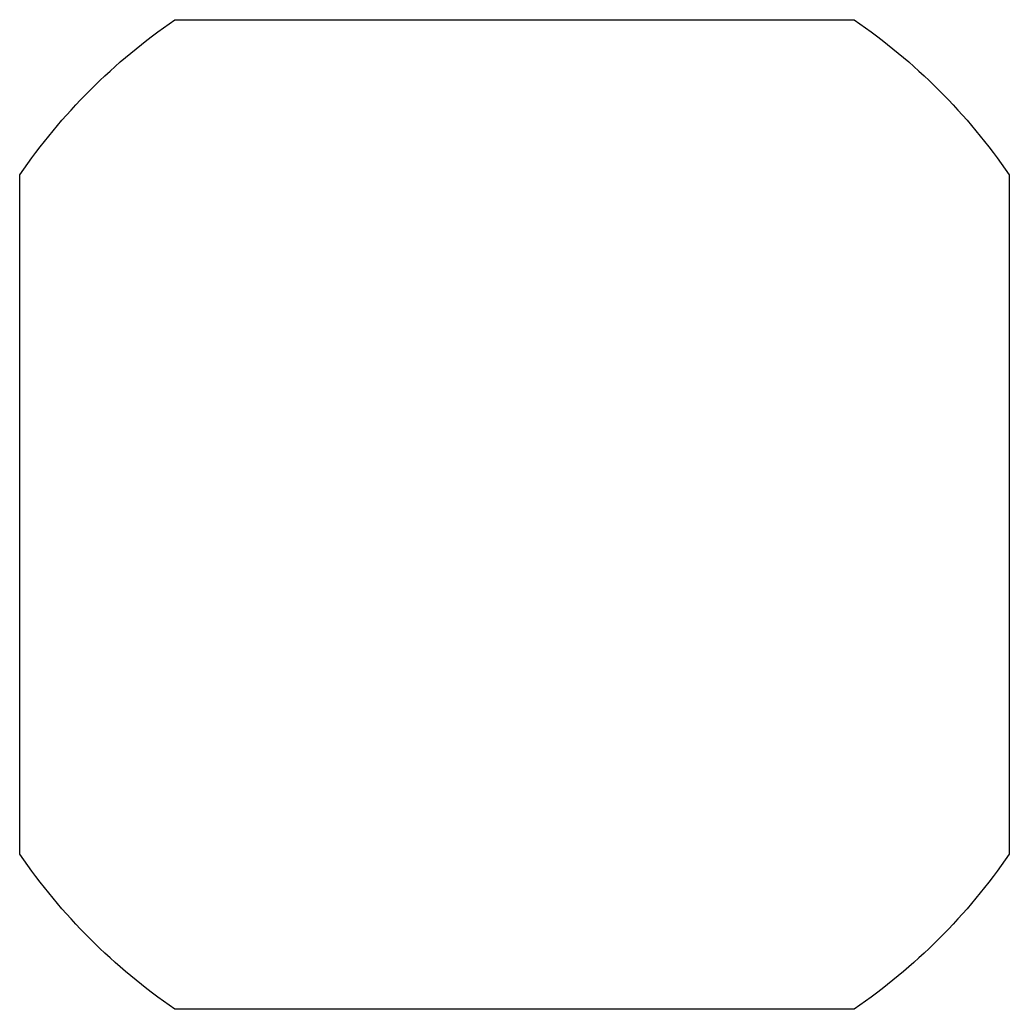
# Model space of a CAD drawing. Header units: inches. Extents: x 25 to 208, y 20 to 203.
import ezdxf

# ---------------------------------------------------------------- set-up
doc = ezdxf.new("R2010")
doc.units = ezdxf.units.IN
doc.header["$MEASUREMENT"] = 0
doc.layers.add('thing', color=1, linetype='Continuous')

msp = doc.modelspace()

# ---------------------------------------------------------------- linework, layer by layer
at = {"layer": 'thing', "linetype": 'ByBlock'}
msp.add_lwpolyline([(207.95, 174.28), (207.95, 48.61, -0.092063), (179.29, 19.95), (53.61, 19.95, -0.092066), (24.95, 48.61), (24.95, 174.28, -0.092066), (53.61, 202.95), (179.29, 202.95, -0.092063)], format="xyb", close=True, dxfattribs=at)

doc.saveas('drawing.dxf')
